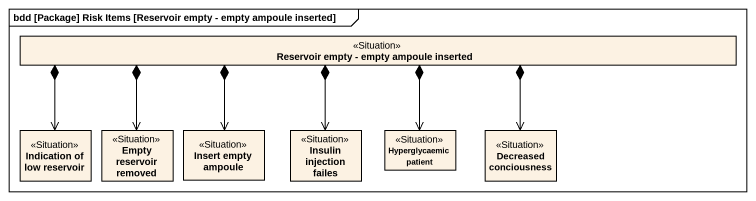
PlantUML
@startuml
mainframe bdd [Package] Risk Items [Reservoir empty - empty ampoule inserted]
hide circle
hide empty members
class "Reservoir empty - empty ampoule inserted" as Reservoir_empty_empty <<Situation>>
class "Indication of low reservoir" as Indication_of_low_reservoir <<Situation>>
class "Empty reservoir removed" as Empty_reservoir_removed <<Situation>>
class "Insert empty ampoule" as Insert_empty_ampoule <<Situation>>
class "Insulin injection failes" as Insulin_injection_failes <<Situation>>
class "Hyperglycaemic patient" as Hyperglycaemic_patient <<Situation>>
class "Decreased conciousness" as Decreased_conciousness <<Situation>>
Reservoir_empty_empty *-left-> Indication_of_low_reservoir
Reservoir_empty_empty *-left-> Empty_reservoir_removed
Reservoir_empty_empty *--> Insert_empty_ampoule
Reservoir_empty_empty *--> Insulin_injection_failes
Reservoir_empty_empty *--> Hyperglycaemic_patient
Reservoir_empty_empty *--> Decreased_conciousness
@enduml
